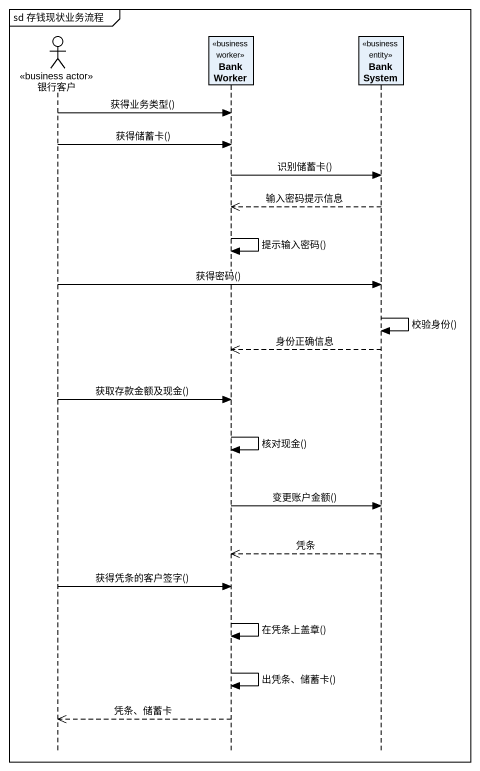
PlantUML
@startuml
mainframe sd 存钱现状业务流程
hide footbox
actor 银行客户 <<business actor>>
participant BankWorker <<business worker>>
participant BankSystem <<business entity>>

银行客户 -> BankWorker : 获得业务类型()
银行客户 -> BankWorker : 获得储蓄卡()
BankWorker -> BankSystem : 识别储蓄卡()
BankSystem -->> BankWorker : 输入密码提示信息
BankWorker -> BankWorker : 提示输入密码()
银行客户 -> BankSystem : 获得密码()
BankSystem -> BankSystem : 校验身份()
BankSystem -->> BankWorker : 身份正确信息
银行客户 -> BankWorker : 获取存款金额及现金()
BankWorker -> BankWorker : 核对现金()
BankWorker -> BankSystem : 变更账户金额()
BankSystem -->> BankWorker : 凭条
银行客户 -> BankWorker : 获得凭条的客户签字()
BankWorker -> BankWorker : 在凭条上盖章()
BankWorker -> BankWorker : 出凭条、储蓄卡()
BankWorker -->> 银行客户 : 凭条、储蓄卡
@enduml
